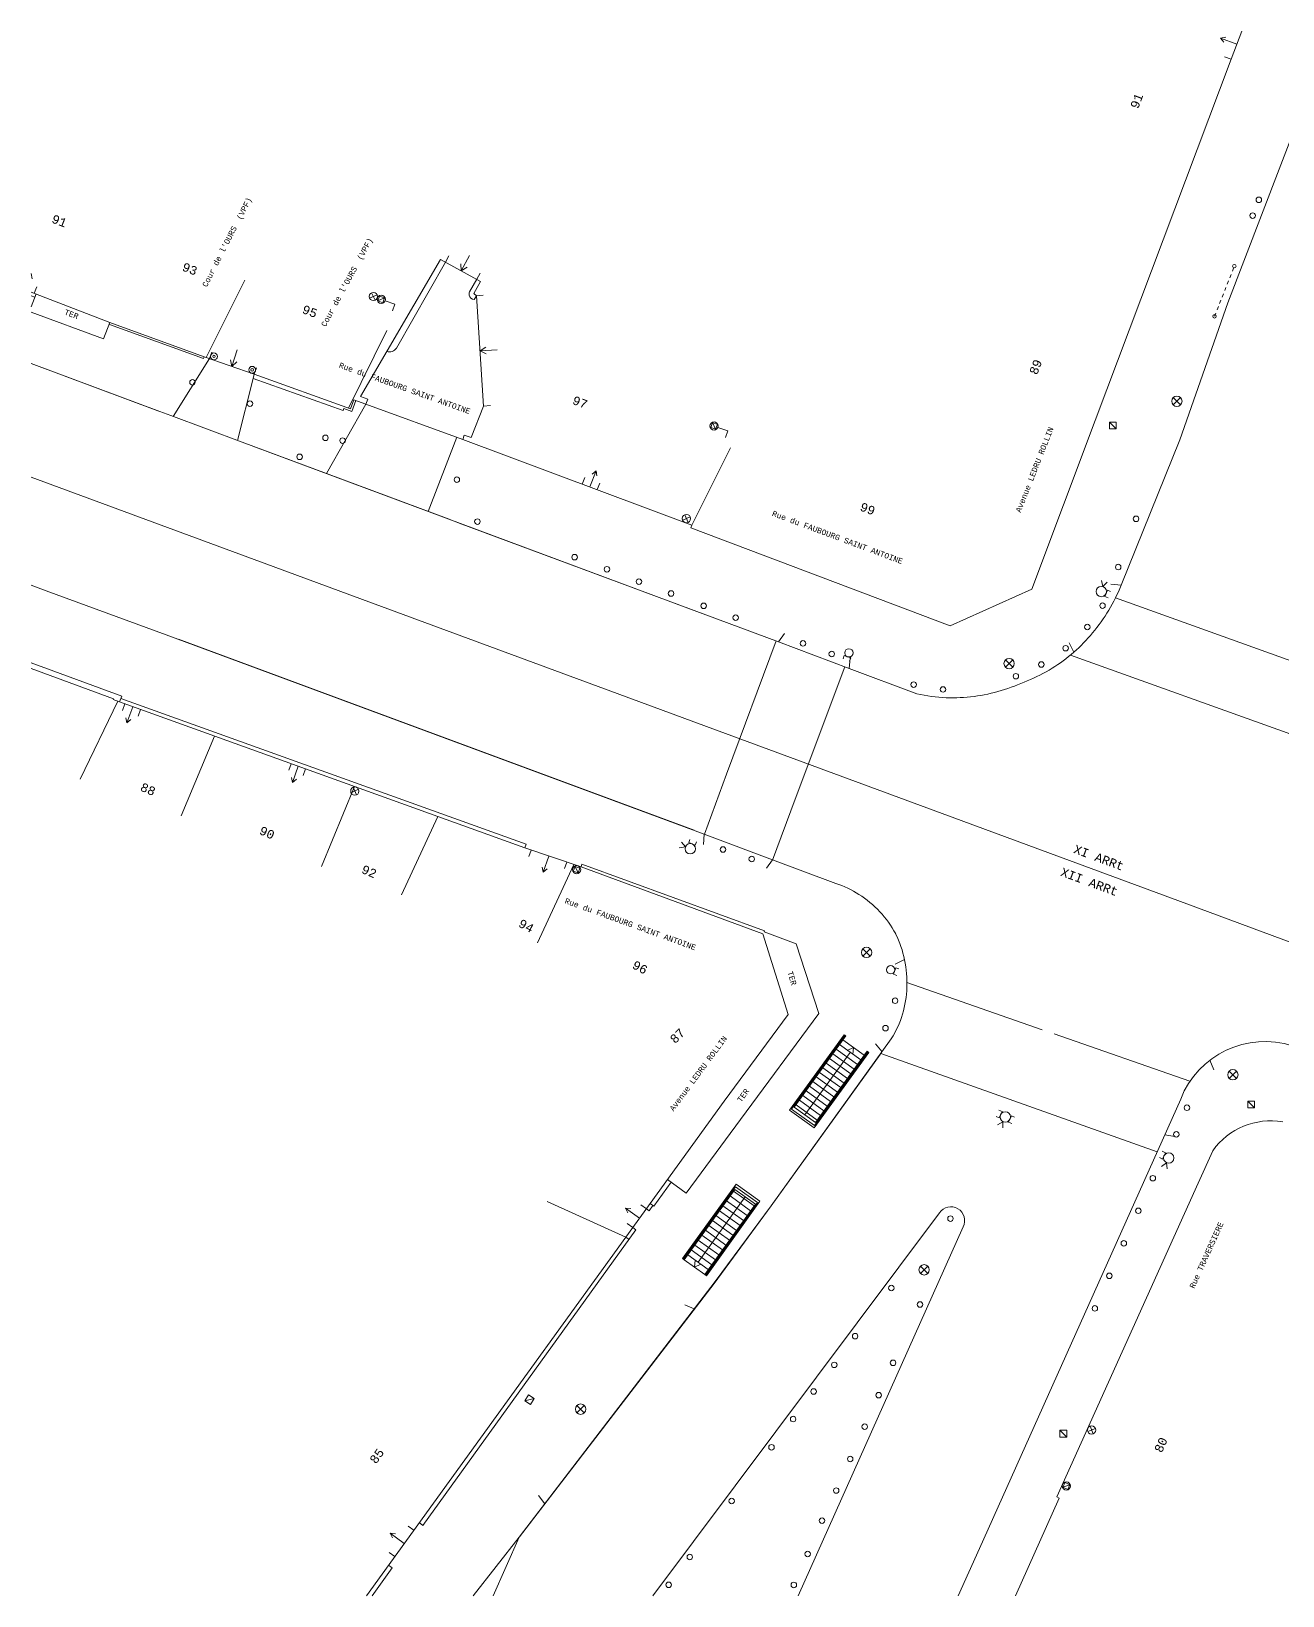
# Model space of a CAD drawing. Extents: x 602844 to 602969, y 127829 to 127919.
# Drawn here: x 602843.7 to 602916.1, y 127828.8 to 127919.4 of the extents above; entities that cross this region are included whole.
import ezdxf
from ezdxf.enums import TextEntityAlignment as Align

# ---------------------------------------------------------------- set-up
doc = ezdxf.new("R2010")
doc.units = 0
doc.header["$MEASUREMENT"] = 0
doc.linetypes.add('BPP', pattern=[0.4, 0.2, -0.2])
for name, color, linetype, lineweight in [('10', 7, 'Continuous', 0), ('11', 7, 'Continuous', 0), ('13', 7, 'Continuous', 0), ('17', 7, 'Continuous', 0), ('18', 7, 'Continuous', 0), ('2', 7, 'Continuous', 0), ('28', 7, 'Continuous', 0), ('3', 7, 'Continuous', 0), ('7', 7, 'Continuous', 0), ('8', 7, 'Continuous', 0), ('9', 7, 'Continuous', 0)]:
    doc.layers.add(name, color=color, linetype=linetype, lineweight=lineweight)
doc.styles.add('MONOTXT', font='MONOTXT')

# ---------------------------------------------------------------- blocks, each defined once
blk = doc.blocks.new('LPA')
at = {"layer": '3', "color": 5, "linetype": 'Continuous', "lineweight": 0}
blk.add_line((0, 0), (0, 5), dxfattribs=at)
blk = doc.blocks.new('P1')
at = {"layer": '10', "color": 253, "linetype": 'Continuous', "lineweight": 0}
blk.add_circle((0, 0), 0.1, dxfattribs=at)
blk = doc.blocks.new('SPO')
at = {"layer": '11', "color": 1, "linetype": 'Continuous', "lineweight": 0}
blk.add_line((0, 0), (0, 0.4), dxfattribs=at)
blk = doc.blocks.new('TER')
at = {"layer": '11', "color": 1, "linetype": 'Continuous', "lineweight": 0, "style": 'MONOTXT'}
blk.add_text('TER', height=0.32, dxfattribs=at).set_placement((0.004, 0), align=Align.MIDDLE)
blk = doc.blocks.new('ACP')
at = {"layer": '11', "color": 1, "linetype": 'Continuous', "lineweight": 0}
blk.add_line((0, 0), (0, 1), dxfattribs=at)
blk.add_lwpolyline([(0.15, 0.74), (0, 1), (-0.15, 0.74)], dxfattribs=at)
blk = doc.blocks.new('SBAG')
at = {"layer": '11', "color": 1, "linetype": 'Continuous', "lineweight": 0}
blk.add_line((0, 0), (0.154, 0.58), dxfattribs=at)
blk = doc.blocks.new('SBAD')
at = {"layer": '11', "color": 1, "linetype": 'Continuous', "lineweight": 0}
blk.add_line((0, 0), (-0.155, 0.58), dxfattribs=at)
blk = doc.blocks.new('ACV')
at = {"layer": '11', "color": 1, "linetype": 'Continuous', "lineweight": 0}
blk.add_line((0, 0), (0, 1), dxfattribs=at)
blk.add_lwpolyline([(-0.2, 0.346), (0, 0), (0.2, 0.346)], dxfattribs=at)
blk = doc.blocks.new('PIV')
at = {"layer": '13', "color": 253, "linetype": 'Continuous', "lineweight": 0}
blk.add_circle((0, 0), 0.16, dxfattribs=at)
blk = doc.blocks.new('BVO')
at = {"layer": '13', "color": 253, "linetype": 'Continuous', "lineweight": 0}
for radius in [0.2, 0.07]:
    blk.add_circle((0, 0), radius, dxfattribs=at)
blk = doc.blocks.new('LEMB')
at = {"layer": '18', "color": 2, "linetype": 'Continuous', "lineweight": 0}
for p, q in [((-0.169, 0.07), (0.17, 0.41)), ((-0.168, 0.41), (0.17, 0.07))]:
    blk.add_line(p, q, dxfattribs=at)
blk.add_circle((0, 0.24), 0.24, dxfattribs=at)
blk = doc.blocks.new('RABRNG')
at = {"layer": '18', "color": 2, "linetype": 'Continuous', "lineweight": 0}
blk.add_lwpolyline([(-0.989, 6.152), (-0.689, 5.852), (-0.989, 5.852), (-0.989, 6.152), (-0.689, 6.152), (-0.689, 5.852)], dxfattribs=at)
blk.add_circle((-0.839, 6.002), 0.24, dxfattribs=at)
at = {"layer": '28', "color": 7, "linetype": 'Continuous', "lineweight": 0}
blk.add_lwpolyline([(-0.599, 6.002), (0.001, 6.002), (0.001, 5.602)], dxfattribs=at)
blk = doc.blocks.new('LERRND')
at = {"layer": '18', "color": 2, "linetype": 'Continuous', "lineweight": 0}
for p, q in [((1.15, 6.17), (1.49, 5.83)), ((1.15, 5.83), (1.49, 6.17))]:
    blk.add_line(p, q, dxfattribs=at)
blk.add_lwpolyline([(0.69, 6.15), (0.69, 5.85), (0.99, 5.85), (0.99, 6.15), (0.69, 6.15), (0.99, 5.85)], dxfattribs=at)
for centre in [(0.84, 6), (1.32, 6)]:
    blk.add_circle(centre, 0.24, dxfattribs=at)
at = {"layer": '28', "color": 7, "linetype": 'Continuous', "lineweight": 0}
blk.add_lwpolyline([(0, 5.6), (0, 6), (0.6, 6)], dxfattribs=at)
blk = doc.blocks.new('LEL')
at = {"layer": '18', "color": 2, "linetype": 'Continuous', "lineweight": 0}
for p, q in [((0.212, 0.212), (-0.212, -0.212)), ((-0.212, 0.212), (0.212, -0.212))]:
    blk.add_line(p, q, dxfattribs=at)
blk.add_circle((0, 0), 0.3, dxfattribs=at)
blk = doc.blocks.new('REB')
at = {"layer": '18', "color": 2, "linetype": 'Continuous', "lineweight": 0}
blk.add_lwpolyline([(-0.2, 0.2), (0.2, -0.2), (-0.2, -0.2), (-0.2, 0.2), (0.2, 0.2), (0.2, -0.2)], dxfattribs=at)
blk = doc.blocks.new('PFE')
at = {"layer": '17', "color": 2, "linetype": 'Continuous', "lineweight": 0}
blk.add_circle((0, 0), 0.3, dxfattribs=at)
blk = doc.blocks.new('POF')
at = {"layer": '17', "color": 2, "linetype": 'Continuous', "lineweight": 0}
blk.add_circle((0, 0), 0.24, dxfattribs=at)
blk = doc.blocks.new('FEMG')
at = {"layer": '17', "color": 2, "linetype": 'Continuous', "lineweight": 0}
blk.add_lwpolyline([(0.612, 0.18), (0.3, 0), (0.612, -0.18)], dxfattribs=at)
blk = doc.blocks.new('FEPG')
at = {"layer": '17', "color": 2, "linetype": 'Continuous', "lineweight": 0}
blk.add_lwpolyline([(-0.2, -0.5), (-0.2, -0.3), (0.2, -0.3), (0.2, -0.5)], dxfattribs=at)
blk = doc.blocks.new('FEPP')
at = {"layer": '17', "color": 2, "linetype": 'Continuous', "lineweight": 0}
blk.add_lwpolyline([(-0.2, -0.44), (-0.2, -0.24), (0.2, -0.24), (0.2, -0.44)], dxfattribs=at)
blk = doc.blocks.new('ESC')
at = {"layer": '11', "color": 1, "linetype": 'Continuous', "lineweight": 0}
blk.add_lwpolyline([(-0.346, -0.2), (0, 0), (-0.346, 0.2)], dxfattribs=at)
blk = doc.blocks.new('RABB')
at = {"layer": '18', "color": 2, "linetype": 'Continuous', "lineweight": 0}
blk.add_lwpolyline([(-0.15, 0.39), (0.15, 0.09), (-0.15, 0.09), (-0.15, 0.39), (0.15, 0.39), (0.15, 0.09)], dxfattribs=at)
blk.add_circle((0, 0.24), 0.24, dxfattribs=at)
blk = doc.blocks.new('LEM')
at = {"layer": '18', "color": 2, "linetype": 'Continuous', "lineweight": 0}
for p, q in [((-0.17, 0.17), (0.169, -0.169)), ((0.17, 0.17), (-0.17, -0.169))]:
    blk.add_line(p, q, dxfattribs=at)
blk.add_circle((0, 0.001), 0.24, dxfattribs=at)

msp = doc.modelspace()

# ---------------------------------------------------------------- linework, layer by layer
at = {"layer": '10', "color": 253, "linetype": 'BPP', "lineweight": 0}
msp.add_line((602912.131, 127902.876), (602913.279, 127905.775), dxfattribs=at)
at = {"layer": '11', "color": 1, "linetype": 'Continuous', "lineweight": 0}
for p, q in [((602843.714, 127905.048), (602843.663, 127905.344)), ((602843.663, 127903.416), (602843.942, 127904.17)), ((602843.872, 127903.981), (602843.663, 127904.058)), ((602853.973, 127900.428), (602851.864, 127897.084)), ((602856.504, 127899.276), (602855.598, 127895.684)), ((602863.028, 127897.791), (602860.749, 127893.772)), ((602866.623, 127891.582), (602868.287, 127895.879)), ((602890.623, 127860.989), (602891.851, 127860.102)), ((602888.427, 127856.656), (602891.054, 127860.27)), ((602890.044, 127860.186), (602891.271, 127859.3)), ((602890.237, 127860.454), (602891.464, 127859.567)), ((602890.43, 127860.721), (602891.657, 127859.835)), ((602889.271, 127859.116), (602890.498, 127858.23)), ((602889.464, 127859.384), (602890.691, 127858.497)), ((602889.657, 127859.651), (602890.884, 127858.765)), ((602889.85, 127859.919), (602891.078, 127859.032)), ((602888.691, 127858.314), (602889.918, 127857.427)), ((602888.884, 127858.581), (602890.111, 127857.695)), ((602889.077, 127858.849), (602890.305, 127857.962)), ((602888.111, 127857.511), (602889.338, 127856.625)), ((602888.304, 127857.779), (602889.532, 127856.892)), ((602888.498, 127858.046), (602889.725, 127857.16)), ((602887.918, 127857.244), (602889.145, 127856.357)), ((602884.965, 127851.919), (602882.243, 127848.126)), ((602884.096, 127851.964), (602885.286, 127851.11)), ((602884.3, 127852.248), (602885.49, 127851.394)), ((602883.484, 127851.11), (602884.674, 127850.257)), ((602883.688, 127851.395), (602884.878, 127850.541)), ((602883.892, 127851.679), (602885.082, 127850.825)), ((602882.872, 127850.257), (602884.062, 127849.404)), ((602883.076, 127850.542), (602884.266, 127849.688)), ((602883.28, 127850.826), (602884.47, 127849.972)), ((602878.071, 127849.581), (602878.253, 127849.449)), ((602882.26, 127849.404), (602883.45, 127848.551)), ((602882.465, 127849.689), (602883.654, 127848.835)), ((602882.668, 127849.973), (602883.858, 127849.12)), ((602881.445, 127848.268), (602882.635, 127847.414)), ((602881.649, 127848.552), (602882.839, 127847.698)), ((602881.853, 127848.836), (602883.043, 127847.982)), ((602882.057, 127849.12), (602883.246, 127848.266))]:
    msp.add_line(p, q, dxfattribs=at)
for points in [[(602863.028, 127897.791), (602863.132, 127898.076), (602862.709, 127898.23), (602867.347, 127906.171), (602869.661, 127904.894), (602869.268, 127904.195), (602869.42, 127904.065), (602869.839, 127897.679), (602869.11, 127895.854), (602868.718, 127895.987), (602868.629, 127895.754)], [(602848.203, 127902.521), (602847.848, 127901.564), (602843.663, 127903.118)], [(602848.186, 127902.399), (602853.619, 127900.425), (602853.66, 127900.538)], [(602856.568, 127899.52), (602856.504, 127899.276), (602861.7, 127897.415), (602861.741, 127897.53), (602862.215, 127897.36), (602862.445, 127898.003)], [(602848.775, 127880.553), (602848.897, 127880.891), (602843.663, 127882.814)], [(602848.848, 127880.755), (602872.292, 127872.314), (602872.217, 127872.107)], [(602875.474, 127871.015), (602875.525, 127871.156), (602886.087, 127867.302), (602886.066, 127867.246), (602887.913, 127866.559), (602889.227, 127862.515), (602884.697, 127856.385), (602881.56, 127852.129), (602880.479, 127852.911)], [(602892.071, 127860.305), (602888.984, 127856.031), (602887.659, 127856.988), (602890.747, 127861.262)], [(602879.476, 127851.523), (602879.692, 127851.366), (602880.696, 127852.754)], [(602881.396, 127848.303), (602884.405, 127852.498), (602885.693, 127851.575), (602882.684, 127847.379)], [(602879.255, 127851.218), (602879.415, 127851.102), (602879.636, 127851.407)], [(602878.469, 127850.132), (602878.65, 127850.001), (602866.329, 127832.897), (602866.114, 127833.053)], [(602864.334, 127830.592), (602864.553, 127830.434), (602863.389, 127828.825)]]:
    msp.add_lwpolyline(points, dxfattribs=at)
at = {"layer": '17', "color": 2, "linetype": 'Continuous', "lineweight": 0}
for p, q in [((602850.994, 127897.401), (602843.663, 127900.146)), ((602882.475, 127885.678), (602856.487, 127895.353)), ((602917.83, 127882.475), (602906.406, 127886.584)), ((602852.178, 127884.182), (602882.019, 127873.125)), ((602883.896, 127876.37), (602886.756, 127884.085)), ((602916.817, 127878.588), (602903.801, 127883.27)), ((602887.861, 127874.918), (602890.732, 127882.592)), ((602882.612, 127872.905), (602883.896, 127876.37)), ((602886.547, 127871.406), (602887.861, 127874.918)), ((602902.165, 127861.581), (602894.333, 127864.316)), ((602910.711, 127858.597), (602902.853, 127861.341)), ((602892.817, 127860.205), (602908.803, 127854.507))]:
    msp.add_line(p, q, dxfattribs=at)
msp.add_lwpolyline([(602892.785, 127860.156), (602886.483, 127851.393), (602883.171, 127846.89), (602871.904, 127832.225)], dxfattribs=at)
at = {"layer": '3', "color": 5, "linetype": 'Continuous', "lineweight": 0}
msp.add_lwpolyline([(602843.663, 127893.558), (602910.003, 127869.054), (602968.549, 127847.342)], dxfattribs=at)
at = {"layer": '7', "color": 6, "linetype": 'Continuous', "lineweight": 0}
for p, q in [((602863.028, 127897.791), (602868.629, 127895.754)), ((602863.055, 127828.825), (602883.761, 127857.447)), ((602911.186, 127852.707), (602912.034, 127854.582)), ((602900.622, 127828.825), (602903.146, 127834.479))]:
    msp.add_line(p, q, dxfattribs=at)
for points in [[(602913.705, 127919.371), (602913.09, 127917.752), (602905.221, 127896.842), (602901.559, 127887.074)], [(602843.663, 127904.278), (602848.203, 127902.521), (602853.66, 127900.538), (602856.568, 127899.52), (602862.136, 127897.526), (602862.323, 127898.047), (602863.028, 127897.791)], [(602868.629, 127895.754), (602881.883, 127890.795), (602881.828, 127890.636), (602896.837, 127884.969), (602901.559, 127887.074)], [(602843.663, 127882.493), (602848.419, 127880.744), (602848.4, 127880.691), (602848.775, 127880.553), (602872.217, 127872.107), (602875.474, 127871.015), (602886.001, 127867.142)], [(602886.001, 127867.142), (602887.467, 127862.472), (602883.761, 127857.447)], [(602911.186, 127852.707), (602903.011, 127834.54), (602903.146, 127834.479)]]:
    msp.add_lwpolyline(points, dxfattribs=at)
msp.add_arc((602915.358, 127852.241), 4.066, 79.83033, 144.84864, dxfattribs=at)
at = {"layer": '8', "color": 4, "linetype": 'Continuous', "lineweight": 0}
for p, q in [((602867.627, 127906.017), (602864.795, 127901.039)), ((602869.024, 127904.289), (602869.442, 127905.015)), ((602869.42, 127904.065), (602869.292, 127903.85)), ((602879.626, 127828.825), (602896.217, 127850.977)), ((602897.582, 127850.173), (602888.032, 127828.825)), ((602871.899, 127832.218), (602869.226, 127828.825))]:
    msp.add_line(p, q, dxfattribs=at)
for points in [[(602918.933, 127919.371), (602917.912, 127916.712), (602912.894, 127903.652), (602910.116, 127895.73), (602906.732, 127887.305)], [(602843.663, 127900.146), (602851.095, 127897.363), (602851.747, 127897.128), (602855.857, 127895.587), (602860.749, 127893.772), (602867.834, 127891.131), (602868.42, 127890.908), (602886.902, 127884.03), (602890.984, 127882.497), (602894.906, 127881.025)], [(602843.663, 127887.305), (602844.528, 127886.986), (602851.467, 127884.445), (602882.605, 127872.907), (602886.554, 127871.416), (602890.226, 127870.055)], [(602870.383, 127828.825), (602871.899, 127832.218), (602883.229, 127847.002), (602886.483, 127851.393), (602893.429, 127861.057)], [(602897.292, 127828.825), (602898.53, 127831.56), (602910.174, 127857.57)]]:
    msp.add_lwpolyline(points, dxfattribs=at)
for centre, radius, start, end in [((602869.291, 127904.156), 0.299, 153.52208, 192.72426), ((602869.305, 127904.164), 0.314, 193.58536, 267.57985), ((602864.394, 127901.276), 0.466, 249.81195, 329.4084), ((602897.054, 127891.251), 10.451, 320.1506, 337.81781), ((602897.69, 127890.628), 9.564, 301.80744, 320.57478), ((602895.797, 127894.354), 13.733, 286.88606, 300.32574), ((602896.959, 127889.843), 9.054, 256.89339, 267.77173), ((602896.911, 127890.804), 10.013, 268.26014, 286.68588), ((602888.155, 127864.087), 6.317, 57.5042, 70.86514), ((602888.242, 127864.19), 6.183, 28.41643, 57.66411), ((602887.854, 127864.291), 6.482, 357.70915, 26.00297), ((602888.352, 127864.221), 5.982, 328.07202, 358.19408), ((602915.04, 127855.68), 5.22, 72.00842, 158.77743), ((602896.878, 127850.539), 0.793, 332.55241, 146.45049)]:
    msp.add_arc(centre, radius, start, end, dxfattribs=at)
at = {"layer": '9', "color": 3, "linetype": 'Continuous', "lineweight": 0}
msp.add_lwpolyline([(602890.795, 127861.227), (602890.698, 127861.297), (602887.54, 127856.926), (602888.962, 127855.899), (602892.12, 127860.27), (602892.022, 127860.34), (602889.04, 127856.212), (602887.813, 127857.099), (602890.795, 127861.227)], dxfattribs=at)
msp.add_lwpolyline([(602881.445, 127848.268), (602881.348, 127848.338), (602884.441, 127852.651), (602885.826, 127851.658), (602882.733, 127847.344), (602882.635, 127847.414), (602885.56, 127851.492), (602884.37, 127852.345)], close=True, dxfattribs=at)

# ---------------------------------------------------------------- block references
at = {"layer": '10', "color": 253, "linetype": 'Continuous', "lineweight": 0, "xscale": 1.000002357884748, "yscale": 1.000002357884748, "rotation": 68.17490834930506}
for p in [(602913.279, 127905.775), (602912.131, 127902.876)]:
    msp.add_blockref('P1', p, dxfattribs=at)
at = {"layer": '11', "color": 1, "linetype": 'Continuous', "lineweight": 0}
for name, p, xscale, yscale, rotation in [('ACP', (602913.423, 127918.63), 1.000000539207953, 1.000000539207953, 69.99124949253365), ('SPO', (602913.09, 127917.752), 1.000000539207953, 1.000000539207953, 69.99124949253365), ('SPO', (602867.627, 127906.016), 0.999997831867831, 0.999997831867831, 331.1105746505556), ('ACV', (602868.535, 127905.516), 0.999997831867831, 0.999997831867831, 331.1105746505556), ('SPO', (602869.442, 127905.015), 0.999997831867831, 0.999997831867831, 331.1105746505556), ('SPO', (602843.837, 127904.21), 0.9999997716770627, 0.9999997716770627, 339.3062741992731), ('SPO', (602869.42, 127904.065), 1.000002013866981, 1.000002013866981, 273.7729360096652), ('TER', (602845.984, 127902.997), 0.9999999042104081, 0.9999999042104081, 339.6640753840118), ('SPO', (602853.973, 127900.428), 0.9999993148358745, 0.9999993148358745, 340.7345571851718), ('ACV', (602855.271, 127899.974), 1.000001338364497, 1.000001338364497, 342.4963787005885), ('ACV', (602869.63, 127900.872), 1.000002013866981, 1.000002013866981, 273.7729360096652), ('SPO', (602856.568, 127899.52), 0.9999993148358745, 0.9999993148358745, 340.7345571851718), ('SPO', (602869.839, 127897.679), 1.000002013866981, 1.000002013866981, 273.7729360096652), ('SPO', (602875.547, 127893.166), 1.000000699637794, 1.000000699637794, 339.4439860075249), ('ACP', (602875.981, 127893.003), 1.000000175381124, 1.000000175381124, 338.5485742157531), ('SPO', (602876.415, 127892.841), 1.000000699637794, 1.000000699637794, 339.4439860075249), ('SBAD', (602906.732, 127887.305), 0.9999994264657798, 0.9999994264657798, 68.10009615680006), ('SBAG', (602886.902, 127884.03), 0.999998091145348, 0.999998091145348, 339.4162874891402), ('SBAG', (602903.988, 127883.43), 1.000002155496497, 1.000002155496497, 40.59973194049469), ('SBAD', (602890.984, 127882.497), 0.999998091145348, 0.999998091145348, 339.4162874891402), ('SPO', (602849.085, 127880.441), 1.000001255346962, 1.000001255346962, 160.2216581359209), ('ACP', (602849.535, 127880.279), 1.000000972629758, 1.000000972629758, 159.7400514592776), ('SPO', (602849.986, 127880.117), 1.000001255346962, 1.000001255346962, 160.2216581359209), ('SPO', (602858.693, 127876.98), 1.000001826364781, 1.000001826364781, 160.1743133476705), ('ACP', (602859.114, 127876.828), 1.000001826364781, 1.000001826364781, 160.1743133476705), ('SPO', (602859.535, 127876.676), 1.000001826364781, 1.000001826364781, 160.1743133476705), ('SBAD', (602882.605, 127872.907), 1.000002037144834, 1.000002037144834, 159.8472556761768), ('SPO', (602872.584, 127871.984), 0.9999984081351689, 0.9999984081351689, 160.2505170227108), ('ACP', (602873.617, 127871.638), 0.9999984081351689, 0.9999984081351689, 160.2505170227108), ('SPO', (602874.655, 127871.29), 0.9999984081351689, 0.9999984081351689, 160.2505170227108), ('SBAG', (602886.554, 127871.416), 1.000000699637794, 1.000000699637794, 159.4439860075249), ('SBAD', (602894.191, 127865.654), 1.000000190126321, 1.000000190126321, 101.8024186158988), ('TER', (602887.682, 127864.569), 0.9999998681714012, 0.9999998681714012, 287.1241298897799), ('ESC', (602891.237, 127860.546), 1.00000014305011, 1.00000014305011, 53.97649094132132), ('SBAG', (602892.891, 127860.308), 0.9999982728694219, 0.9999982728694219, 54.14711037599866), ('SBAG', (602911.864, 127859.823), 0.9999997626022575, 0.9999997626022575, 217.5039454684366), ('TER', (602884.851, 127857.778), 0.9999993731661878, 0.9999993731661878, 54.10468087140838), ('SBAD', (602909.246, 127855.498), 0.9999994058766984, 0.9999994058766984, 245.8424360569282), ('ACP', (602878.862, 127850.675), 0.9999993731661878, 0.9999993731661878, 54.10468087140838), ('SPO', (602879.255, 127851.218), 0.9999993731661878, 0.9999993731661878, 54.10468087140838), ('SPO', (602878.469, 127850.132), 0.9999993731661878, 0.9999993731661878, 54.10468087140838), ('ESC', (602882.04, 127847.841), 0.9999998136033118, 0.9999998136033118, 234.3460763183071), ('SBAD', (602882.025, 127845.431), 1.000001492961191, 1.000001492961191, 52.32272576433074), ('SBAG', (602873.373, 127834.141), 1.000001492961191, 1.000001492961191, 52.32272576433074), ('SPO', (602865.803, 127832.623), 1.000002861171793, 1.000002861171793, 54.09757946724124), ('ACP', (602865.247, 127831.855), 1.000002861171793, 1.000002861171793, 54.09757946724124), ('SPO', (602864.692, 127831.087), 1.000002861171793, 1.000002861171793, 54.09757946724124)]:
    msp.add_blockref(name, p, dxfattribs=dict(at, xscale=xscale, yscale=yscale, rotation=rotation))
at = {"layer": '13', "color": 253, "linetype": 'Continuous', "lineweight": 0}
for name, p, xscale, yscale, rotation in [('PIV', (602914.693, 127909.616), 1.000002357884748, 1.000002357884748, 68.17490834930506), ('PIV', (602914.34, 127908.703), 1.000002357884748, 1.000002357884748, 68.17490834930506), ('BVO', (602854.229, 127900.551), 0.9999993148358745, 0.9999993148358745, 340.7345571851718), ('BVO', (602856.445, 127899.776), 0.9999993148358745, 0.9999993148358745, 340.7345571851718), ('PIV', (602852.988, 127899.054), 0.9999986431046085, 0.9999986431046085, 339.4724339630069), ('PIV', (602868.29, 127893.419), 0.999998091145348, 0.999998091145348, 339.4162874891402), ('PIV', (602869.478, 127890.994), 0.999998091145348, 0.999998091145348, 339.4162874891402), ('PIV', (602907.59, 127891.151), 0.9999998401121496, 0.9999998401121496, 68.11649541442821), ('PIV', (602875.101, 127888.935), 0.999998091145348, 0.999998091145348, 339.4162874891402), ('PIV', (602876.972, 127888.234), 0.999998091145348, 0.999998091145348, 339.4162874891402), ('PIV', (602906.558, 127888.362), 0.9999998401121496, 0.9999998401121496, 68.11649541442821), ('PIV', (602878.825, 127887.517), 0.999998091145348, 0.999998091145348, 339.4162874891402), ('PIV', (602880.683, 127886.832), 0.999998091145348, 0.999998091145348, 339.4162874891402), ('PIV', (602882.571, 127886.117), 0.999998091145348, 0.999998091145348, 339.4162874891402), ('PIV', (602905.652, 127886.128), 0.9999998401121496, 0.9999998401121496, 68.11649541442821), ('PIV', (602884.421, 127885.431), 0.999998091145348, 0.999998091145348, 339.4162874891402), ('PIV', (602904.772, 127884.891), 0.9999998401121496, 0.9999998401121496, 68.11649541442821), ('PIV', (602888.316, 127883.944), 0.999998091145348, 0.999998091145348, 339.4162874891402), ('PIV', (602903.513, 127883.664), 0.9999998401121496, 0.9999998401121496, 68.11649541442821), ('PIV', (602889.982, 127883.33), 0.999998091145348, 0.999998091145348, 339.4162874891402), ('PIV', (602902.109, 127882.724), 0.9999998401121496, 0.9999998401121496, 68.11649541442821), ('PIV', (602894.722, 127881.558), 0.9999998401121496, 0.9999998401121496, 68.11649541442821), ('PIV', (602900.637, 127882.043), 0.9999998401121496, 0.9999998401121496, 68.11649541442821), ('PIV', (602896.419, 127881.278), 0.9999998401121496, 0.9999998401121496, 68.11649541442821), ('PIV', (602883.688, 127872.012), 0.9999993792377444, 0.9999993792377444, 159.5852265484386), ('PIV', (602885.352, 127871.464), 0.9999993792377444, 0.9999993792377444, 159.5852265484386), ('PIV', (602910.535, 127857.069), 0.9999997626022575, 0.9999997626022575, 217.5039454684366), ('PIV', (602909.919, 127855.528), 0.9999997626022575, 0.9999997626022575, 217.5039454684366), ('PIV', (602908.561, 127852.989), 0.9999994058766984, 0.9999994058766984, 245.8424360569282), ('PIV', (602907.723, 127851.105), 0.9999994058766984, 0.9999994058766984, 245.8424360569282), ('PIV', (602896.85, 127850.651), 0.9999988884281702, 0.9999988884281702, 53.20032545148926), ('PIV', (602906.884, 127849.221), 0.9999994058766984, 0.9999994058766984, 245.8424360569282), ('PIV', (602906.046, 127847.337), 0.9999994058766984, 0.9999994058766984, 245.8424360569282), ('PIV', (602893.429, 127846.634), 0.9999988884281702, 0.9999988884281702, 53.20032545148926), ('PIV', (602895.09, 127845.68), 0.9999988884281702, 0.9999988884281702, 53.20032545148926), ('PIV', (602905.208, 127845.453), 0.9999994058766984, 0.9999994058766984, 245.8424360569282), ('PIV', (602891.333, 127843.848), 0.9999988884281702, 0.9999988884281702, 53.20032545148926), ('PIV', (602890.126, 127842.185), 0.9999988884281702, 0.9999988884281702, 53.20032545148926), ('PIV', (602893.53, 127842.301), 0.9999988884281702, 0.9999988884281702, 53.20032545148926), ('PIV', (602888.931, 127840.644), 0.9999988884281702, 0.9999988884281702, 53.20032545148926), ('PIV', (602892.694, 127840.433), 0.9999988884281702, 0.9999988884281702, 53.20032545148926), ('PIV', (602887.746, 127839.049), 0.9999988884281702, 0.9999988884281702, 53.20032545148926), ('PIV', (602891.89, 127838.607), 0.9999988884281702, 0.9999988884281702, 53.20032545148926), ('PIV', (602886.494, 127837.416), 0.9999988884281702, 0.9999988884281702, 53.20032545148926), ('PIV', (602891.05, 127836.738), 0.9999988884281702, 0.9999988884281702, 53.20032545148926), ('PIV', (602890.24, 127834.911), 0.9999988884281702, 0.9999988884281702, 53.20032545148926), ('PIV', (602884.188, 127834.305), 0.9999988884281702, 0.9999988884281702, 53.20032545148926), ('PIV', (602889.418, 127833.169), 0.9999988884281702, 0.9999988884281702, 53.20032545148926), ('PIV', (602881.766, 127831.064), 0.9999988884281702, 0.9999988884281702, 53.20032545148926), ('PIV', (602888.586, 127831.241), 0.9999988884281702, 0.9999988884281702, 53.20032545148926), ('PIV', (602880.546, 127829.457), 0.9999988884281702, 0.9999988884281702, 53.20032545148926), ('PIV', (602887.785, 127829.448), 0.9999988884281702, 0.9999988884281702, 53.20032545148926)]:
    msp.add_blockref(name, p, dxfattribs=dict(at, xscale=xscale, yscale=yscale, rotation=rotation))
for p in [(602856.315, 127897.819), (602861.675, 127895.681), (602859.188, 127894.742), (602893.648, 127863.262), (602893.094, 127861.675)]:
    msp.add_blockref('PIV', p, dxfattribs=at)
at = {"layer": '13', "color": 253, "linetype": 'Continuous', "lineweight": 0, "rotation": 90}
msp.add_blockref('PIV', (602860.684, 127895.842), dxfattribs=at)
at = {"layer": '17', "color": 2, "linetype": 'Continuous', "lineweight": 0}
for name, p in [('PFE', (602905.58, 127886.945)), ('POF', (602890.975, 127883.396)), ('PFE', (602881.792, 127872.061)), ('POF', (602893.391, 127865.055)), ('PFE', (602900.025, 127856.538)), ('PFE', (602909.479, 127854.159))]:
    msp.add_blockref(name, p, dxfattribs=at)
for name, p, xscale, yscale, rotation in [('FEMG', (602905.581, 127886.948), 0.9999982587747214, 0.9999982587747214, 73.50351195255213), ('FEPG', (602905.58, 127886.945), 0.9999991290787407, 0.9999991290787407, 68.88241904602522), ('FEPP', (602890.975, 127883.396), 0.9999984082110634, 0.9999984082110634, 339.8068170369929), ('FEMG', (602881.792, 127872.061), 1.000001343763835, 1.000001343763835, 159.6692275756219), ('FEPG', (602881.792, 127872.061), 1.000001343763835, 1.000001343763835, 159.6692275756219), ('FEPP', (602893.391, 127865.055), 1.000000832680593, 1.000000832680593, 72.24889428329256), ('FEPG', (602900.025, 127856.538), 1.000001970412097, 1.000001970412097, 245.5040226779146), ('FEPG', (602900.025, 127856.538), 1.000001970412097, 1.000001970412097, 65.50402267791462), ('FEMG', (602900.036, 127856.519), 1.000000456168668, 1.000000456168668, 239.8986051122283), ('FEPG', (602909.479, 127854.159), 1.000000190408214, 1.000000190408214, 245.9272279356042), ('FEMG', (602909.479, 127854.159), 1.000000190408214, 1.000000190408214, 245.9272279356042)]:
    msp.add_blockref(name, p, dxfattribs=dict(at, xscale=xscale, yscale=yscale, rotation=rotation))
at = {"layer": '18', "color": 2, "linetype": 'Continuous', "lineweight": 0}
for name, p, xscale, yscale, rotation in [('LERRND', (602862.64, 127897.932), 0.9999986832202787, -0.9999986832202787, 159.9346957783555), ('RABRNG', (602881.944, 127890.592), 1.000000634910748, 1.000000634910748, 340.3800602879086), ('LEMB', (602881.489, 127890.943), 1.000000103303128, 1.000000103303128, 339.0756595082267), ('LEMB', (602862.465, 127875.621), 1.00000235213847, 1.00000235213847, 160.2443615062965), ('RABB', (602875.301, 127871.073), 1.000000487990095, 1.000000487990095, 160.1532968179396), ('REB', (602872.495, 127840.174), 1.000001699523761, 1.000001699523761, 57.98593446488091), ('LEM', (602905.018, 127838.413), 1.000002272807311, 1.000002272807311, 65.97344350943264), ('RABB', (602903.34, 127835.272), 1.000000991267239, 1.000000991267239, 245.7725709781799)]:
    msp.add_blockref(name, p, dxfattribs=dict(at, xscale=xscale, yscale=yscale, rotation=rotation))
for name, p in [('LEL', (602909.952, 127897.958)), ('REB', (602906.246, 127896.555)), ('LEL', (602900.245, 127882.775)), ('LEL', (602891.999, 127866.059)), ('LEL', (602913.192, 127858.976)), ('REB', (602914.253, 127857.255)), ('LEL', (602895.328, 127847.686)), ('LEL', (602875.452, 127839.622)), ('REB', (602903.382, 127838.2))]:
    msp.add_blockref(name, p, dxfattribs=at)
at = {"layer": '3', "color": 5, "linetype": 'Continuous', "lineweight": 0}
for p, xscale, yscale, rotation in [((602853.785, 127900.494), 1.000001748453887, 1.000001748453887, 333.5498526043379), ((602862.021, 127897.567), 0.9999977504221073, 0.9999977504221073, 333.823573673433), ((602881.883, 127890.795), 0.9999989742973658, 0.9999989742973658, 333.3418801028023), ((602848.661, 127880.595), 0.9999997622119433, 0.9999997622119433, 154.3921681664552), ((602854.268, 127878.574), 1.000000345601399, 1.000000345601399, 157.2521508190302), ((602862.374, 127875.653), 1.000003235926404, 1.000003235926404, 157.541223222076), ((602867.18, 127873.922), 1.000002156277124, 1.000002156277124, 155.2128402368831), ((602875.058, 127871.154), 0.9999960142778572, 0.9999960142778572, 155.1424202682797), ((602878.07, 127849.581), 0.9999983214419269, 0.9999983214419269, 65.68528514480742)]:
    msp.add_blockref('LPA', p, dxfattribs=dict(at, xscale=xscale, yscale=yscale, rotation=rotation))

# ---------------------------------------------------------------- texts
at = {"layer": '2', "color": 4, "linetype": 'Continuous', "lineweight": 0, "style": 'MONOTXT'}
for s, height, rotation, p in [('91', 0.5, 69.20554, (602907.861, 127915.251)), ('(VPF)', 0.32, 63.13041, (602856.123, 127909.038)), ("Cour de l'OURS", 0.32, 63.13041, (602854.696, 127906.263)), ('Rue du FAUBOURG SAINT ANTOINE', 0.32, 340.29665, (602865.218, 127898.563)), ('89', 0.5, 69.20554, (602902.014, 127899.854)), ('Avenue LEDRU ROLLIN', 0.32, 68.5713, (602901.868, 127893.938)), ('Rue du FAUBOURG SAINT ANTOINE', 0.32, 339.52691, (602890.257, 127889.933)), ('Avenue LEDRU ROLLIN', 0.32, 53.59076, (602882.389, 127858.956)), ('85', 0.5, 54.11722, (602863.861, 127836.764))]:
    msp.add_text(s, height=height, rotation=rotation, dxfattribs=at).set_placement(p, align=Align.CENTER)
for s, rotation, p in [('91', 338.99509, (602845.286, 127908.395)), ('93', 338.99509, (602852.838, 127905.618)), ('95', 338.99509, (602859.78, 127903.159)), ('97', 338.99509, (602875.419, 127897.898)), ('99', 339.15844, (602892.06, 127891.734)), ('88', 336.6773, (602850.418, 127875.501)), ('90', 336.6773, (602857.306, 127872.984)), ('XI ARRt', 339.72567, (602905.443, 127871.538)), ('92', 336.6773, (602863.212, 127870.739)), ('XII ARRt', 339.72567, (602904.891, 127870.143)), ('94', 332.10714, (602872.304, 127867.595)), ('96', 332.10714, (602878.886, 127865.191)), ('87', 44.40681, (602881.048, 127861.228))]:
    msp.add_text(s, height=0.5, rotation=rotation, dxfattribs=at).set_placement(p, align=Align.MIDDLE)
for s, height, rotation, p in [('(VPF)', 0.32, 61.6627, (602862.826, 127906.851)), ("Cour de l'OURS", 0.32, 61.6627, (602861.333, 127904.094)), ('Rue du FAUBOURG SAINT ANTOINE', 0.32, 340.06419, (602878.386, 127867.846)), ('Rue TRAVERSIERE', 0.32, 65.77265, (602911.52, 127848.6)), ('80', 0.5, 65.77265, (602908.799, 127837.657))]:
    msp.add_text(s, height=height, rotation=rotation, dxfattribs=at).set_placement(p, align=Align.TOP_CENTER)

doc.saveas('drawing.dxf')
